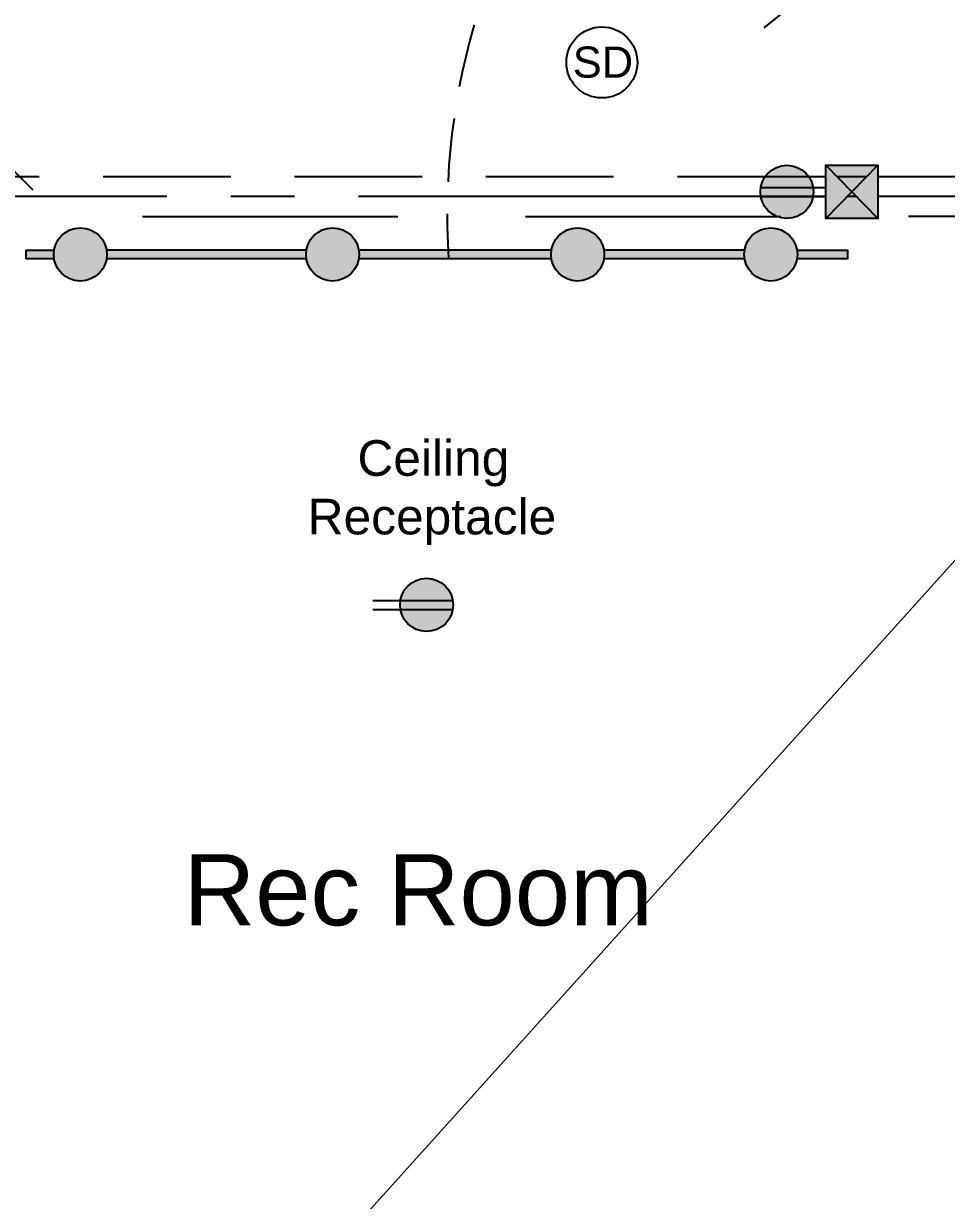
# Model space of a CAD drawing. Header units: millimetres. Extents: x -6528 to 8477, y -4350 to 6937.
# Drawn here: x -3576 to -941, y 27 to 3385 of the extents above; entities that cross this region are included whole.
import ezdxf

# ---------------------------------------------------------------- set-up
doc = ezdxf.new("R2010")
doc.units = ezdxf.units.MM
doc.styles.add('PDF Arial', font='arial.ttf')

msp = doc.modelspace()

# ---------------------------------------------------------------- linework, layer by layer
at = {"color": 7, "lineweight": 25}
for points in [[(-1184.5, 3596.4), (-1462.6, 3372.9)], [(-2289.9, 3381.4), (-2303.3, 3334), (-2323.9, 3246.5), (-2332.4, 3204)], [(-2347, 3114.1), (-2353.1, 3070.4), (-2361.6, 2981.7), (-2364, 2933.1)], [(-3626.2, 2986.6), (-3549.6, 2910)], [(-1137.1, 2980.5), (-1137.1, 2828.6), (-1285.3, 2828.6), (-1285.3, 2980.5), (-1137.1, 2980.5), (-1285.3, 2828.6)], [(-1285.3, 2980.5), (-1137.1, 2828.6)], [(-3895.8, 2948.9), (-3531.4, 2948.9)], [(-3349.2, 2948.9), (-2984.8, 2948.9)], [(-2802.5, 2948.9), (-2438.1, 2948.9)], [(-2255.9, 2948.9), (-1891.5, 2948.9)], [(-1709.2, 2948.9), (-1285.3, 2948.9)], [(-1253.7, 2948.9), (-1168.7, 2948.9)], [(-1137.1, 2948.9), (-733.8, 2948.9)], [(-32.8, 2720.5), (-32.8, 2834.7), (552.7, 2834.7), (552.7, 2948.9), (-147, 2948.9), (-147, 2834.7), (-1049.6, 2834.7)], [(-3167, 2891.8), (-4502, 2891.8)], [(-2802.5, 2891.8), (-2984.8, 2891.8)], [(-1471.1, 2891.8), (-1285.3, 2891.8), (-2620.3, 2891.8)], [(-1471.1, 2917.3), (-1285.3, 2917.3)], [(-1197.8, 2891.8), (-1224.5, 2891.8)], [(-147, 2891.8), (-1137.1, 2891.8)], [(-3236.2, 2834.7), (-2507.3, 2834.7)], [(-2366.4, 2842), (-2366.4, 2803.1), (-2362.8, 2713.2)], [(-2142.9, 2834.7), (-1414, 2834.7)], [(-3488.9, 2713.2), (-3569.1, 2713.2), (-3569.1, 2738.7), (-3488.9, 2738.7)], [(-2767.3, 2738.7), (-3339.5, 2738.7)], [(-2067.6, 2738.7), (-2617.9, 2738.7)], [(-1516.1, 2738.7), (-1918.2, 2738.7)], [(-1366.7, 2738.7), (-1223.3, 2738.7), (-1223.3, 2713.2), (-1366.7, 2713.2)], [(-2767.3, 2713.2), (-3339.5, 2713.2)], [(-2067.6, 2713.2), (-2617.9, 2713.2)], [(-1517.3, 2713.2), (-1918.2, 2713.2)], [(-2349.4, 1737.8), (-2579, 1737.8)], [(-2349.4, 1712.3), (-2579, 1712.3)]]:
    msp.add_lwpolyline(points, dxfattribs=at)
at = {"color": 102, "lineweight": 0, "true_color": 0x12c44a}
msp.add_lwpolyline([(275.7, 3176.1), (276.9, 3176.1), (275.7, 3176.1), (-3214.8, -696.3)], dxfattribs=at)
at = {"color": 7, "lineweight": 25}
for centre, radius in [((-1924.9, 3273.9), 101.4), ((-1396.4, 2904.6), 75.9), ((-3414.2, 2726), 75.9), ((-2693.8, 2726), 75.9), ((-1994.1, 2726), 75.9), ((-1442.6, 2726), 75.9), ((-2425.4, 1726.2), 75.9)]:
    msp.add_circle(centre, radius, dxfattribs=at)
at = {"color": 102, "true_color": 0x12c44a, "transparency": 33554559}
for points in [[(-1446.8, 2961.1), (-1452.9, 2956.2), (-1452.9, 2956.2)], [(-1446.8, 2961.1), (-1339.9, 2956.2), (-1452.9, 2956.2)], [(-1452.9, 2956.2), (-1452.9, 2955), (-1452.9, 2955)], [(-1339.9, 2956.2), (-1452.9, 2956.2), (-1339.9, 2955)], [(-1452.9, 2956.2), (-1339.9, 2955), (-1452.9, 2955)], [(-1443.2, 2964.7), (-1446.8, 2961.1), (-1446.8, 2961.1)], [(-1442, 2964.7), (-1346, 2961.1), (-1446.8, 2961.1)], [(-1346, 2961.1), (-1446.8, 2961.1), (-1339.9, 2956.2)], [(-1442, 2964.7), (-1443.2, 2964.7), (-1443.2, 2964.7)], [(-1435.9, 2969.6), (-1442, 2964.7), (-1442, 2964.7)], [(-1435.9, 2969.6), (-1350.9, 2964.7), (-1442, 2964.7)], [(-1442, 2964.7), (-1350.9, 2964.7), (-1350.9, 2964.7)], [(-1350.9, 2964.7), (-1350.9, 2964.7), (-1442, 2964.7)], [(-1350.9, 2964.7), (-1442, 2964.7), (-1346, 2961.1)], [(-1431.1, 2972), (-1435.9, 2969.6), (-1435.9, 2969.6)], [(-1431.1, 2972), (-1357, 2969.6), (-1435.9, 2969.6)], [(-1357, 2969.6), (-1435.9, 2969.6), (-1350.9, 2964.7)], [(-1429.8, 2972), (-1431.1, 2972), (-1431.1, 2972)], [(-1429.8, 2972), (-1361.8, 2972), (-1431.1, 2972)], [(-1361.8, 2972), (-1431.1, 2972), (-1357, 2969.6)], [(-1422.5, 2975.6), (-1429.8, 2972), (-1429.8, 2972)], [(-1422.5, 2975.6), (-1363, 2972), (-1429.8, 2972)], [(-1363, 2972), (-1429.8, 2972), (-1361.8, 2972)], [(-1417.7, 2976.8), (-1422.5, 2975.6), (-1422.5, 2975.6)], [(-1417.7, 2976.8), (-1370.3, 2975.6), (-1422.5, 2975.6)], [(-1370.3, 2975.6), (-1422.5, 2975.6), (-1363, 2972)], [(-1406.8, 2979.3), (-1417.7, 2978.1), (-1417.7, 2978.1)], [(-1417.7, 2978.1), (-1417.7, 2976.8), (-1417.7, 2976.8)], [(-1416.5, 2978.1), (-1375.2, 2976.8), (-1417.7, 2976.8)], [(-1417.7, 2976.8), (-1375.2, 2976.8), (-1375.2, 2976.8)], [(-1375.2, 2976.8), (-1375.2, 2976.8), (-1417.7, 2976.8)], [(-1375.2, 2976.8), (-1417.7, 2976.8), (-1370.3, 2975.6)], [(-1406.8, 2979.3), (-1376.4, 2978.1), (-1416.5, 2978.1)], [(-1376.4, 2978.1), (-1416.5, 2978.1), (-1375.2, 2976.8)], [(-1403.1, 2980.5), (-1406.8, 2979.3), (-1406.8, 2979.3)], [(-1403.1, 2980.5), (-1386.1, 2979.3), (-1406.8, 2979.3)], [(-1386.1, 2979.3), (-1406.8, 2979.3), (-1376.4, 2978.1)], [(-1389.7, 2980.5), (-1403.1, 2980.5), (-1386.1, 2979.3)], [(-1389.7, 2980.5), (-1386.1, 2979.3), (-1386.1, 2979.3)], [(-1386.1, 2979.3), (-1375.2, 2978.1), (-1375.2, 2978.1)], [(-1375.2, 2978.1), (-1375.2, 2976.8), (-1375.2, 2976.8)], [(-1375.2, 2976.8), (-1370.3, 2975.6), (-1370.3, 2975.6)], [(-1370.3, 2975.6), (-1363, 2972), (-1363, 2972)], [(-1363, 2972), (-1361.8, 2972), (-1361.8, 2972)], [(-1361.8, 2972), (-1357, 2969.6), (-1357, 2969.6)], [(-1357, 2969.6), (-1350.9, 2964.7), (-1350.9, 2964.7)], [(-1350.9, 2964.7), (-1349.7, 2964.7), (-1349.7, 2964.7)], [(-1349.7, 2964.7), (-1346, 2961.1), (-1346, 2961.1)], [(-1346, 2961.1), (-1339.9, 2956.2), (-1339.9, 2956.2)], [(-1339.9, 2956.2), (-1339.9, 2955), (-1339.9, 2955)], [(-1468.7, 2924.6), (-1471.1, 2918.5), (-1471.1, 2918.5)], [(-1468.7, 2924.6), (-1321.7, 2918.5), (-1471.1, 2918.5)], [(-1467.5, 2930.7), (-1468.7, 2924.6), (-1468.7, 2924.6)], [(-1467.5, 2930.7), (-1324.2, 2924.6), (-1468.7, 2924.6)], [(-1324.2, 2924.6), (-1468.7, 2924.6), (-1321.7, 2918.5)], [(-1463.9, 2938), (-1467.5, 2931.9), (-1467.5, 2931.9)], [(-1463.9, 2938), (-1325.4, 2931.9), (-1467.5, 2931.9)], [(-1467.5, 2931.9), (-1467.5, 2930.7), (-1467.5, 2930.7)], [(-1325.4, 2931.9), (-1467.5, 2931.9), (-1325.4, 2930.7)], [(-1467.5, 2931.9), (-1325.4, 2930.7), (-1467.5, 2930.7)], [(-1325.4, 2930.7), (-1467.5, 2930.7), (-1324.2, 2924.6)], [(-1461.4, 2944), (-1329, 2938), (-1463.9, 2938)], [(-1461.4, 2942.8), (-1463.9, 2938), (-1463.9, 2938)], [(-1329, 2938), (-1463.9, 2938), (-1325.4, 2931.9)], [(-1456.6, 2950.1), (-1461.4, 2944), (-1461.4, 2944)], [(-1461.4, 2944), (-1461.4, 2942.8), (-1461.4, 2942.8)], [(-1460.2, 2944), (-1331.4, 2944), (-1461.4, 2944)], [(-1331.4, 2944), (-1461.4, 2944), (-1329, 2938)], [(-1456.6, 2950.1), (-1332.7, 2944), (-1460.2, 2944)], [(-1332.7, 2944), (-1460.2, 2944), (-1331.4, 2944)], [(-1452.9, 2955), (-1456.6, 2950.1), (-1456.6, 2950.1)], [(-1452.9, 2955), (-1336.3, 2950.1), (-1456.6, 2950.1)], [(-1336.3, 2950.1), (-1456.6, 2950.1), (-1332.7, 2944)], [(-1339.9, 2955), (-1452.9, 2955), (-1336.3, 2950.1)], [(-1339.9, 2955), (-1336.3, 2950.1), (-1336.3, 2950.1)], [(-1336.3, 2950.1), (-1331.4, 2944), (-1331.4, 2944)], [(-1331.4, 2944), (-1331.4, 2942.8), (-1331.4, 2942.8)], [(-1331.4, 2942.8), (-1329, 2938), (-1329, 2938)], [(-1329, 2938), (-1325.4, 2931.9), (-1325.4, 2931.9)], [(-1325.4, 2931.9), (-1325.4, 2930.7), (-1325.4, 2930.7)], [(-1325.4, 2930.7), (-1324.2, 2924.6), (-1324.2, 2924.6)], [(-1324.2, 2924.6), (-1321.7, 2918.5), (-1321.7, 2918.5)], [(-1471.1, 2917.3), (-1320.5, 2904), (-1472.4, 2904)], [(-1471.1, 2917.3), (-1472.4, 2904), (-1472.4, 2904)], [(-1320.5, 2904), (-1472.4, 2904), (-1321.7, 2891.8)], [(-1472.4, 2904), (-1321.7, 2891.8), (-1471.1, 2891.8)], [(-1472.4, 2904), (-1471.1, 2891.8), (-1471.1, 2891.8)], [(-1471.1, 2918.5), (-1471.1, 2917.3), (-1471.1, 2917.3)], [(-1321.7, 2918.5), (-1471.1, 2918.5), (-1321.7, 2917.3)], [(-1471.1, 2918.5), (-1321.7, 2917.3), (-1471.1, 2917.3)], [(-1321.7, 2917.3), (-1471.1, 2917.3), (-1320.5, 2904)], [(-1471.1, 2917.3), (-1321.7, 2917.3), (-1321.7, 2917.3)], [(-1321.7, 2917.3), (-1321.7, 2917.3), (-1471.1, 2917.3)], [(-1321.7, 2891.8), (-1471.1, 2891.8), (-1321.7, 2890.6)], [(-1471.1, 2891.8), (-1321.7, 2890.6), (-1471.1, 2890.6)], [(-1321.7, 2890.6), (-1471.1, 2890.6), (-1325.4, 2877.2)], [(-1471.1, 2890.6), (-1325.4, 2877.2), (-1467.5, 2877.2)], [(-1321.7, 2918.5), (-1321.7, 2917.3), (-1321.7, 2917.3)], [(-1321.7, 2917.3), (-1320.5, 2904), (-1320.5, 2904)], [(-1320.5, 2904), (-1321.7, 2891.8), (-1321.7, 2891.8)], [(-1325.4, 2877.2), (-1467.5, 2877.2), (-1331.4, 2865.1)], [(-1467.5, 2877.2), (-1331.4, 2865.1), (-1461.4, 2865.1)], [(-1331.4, 2865.1), (-1461.4, 2865.1), (-1339.9, 2852.9)], [(-1461.4, 2865.1), (-1339.9, 2852.9), (-1452.9, 2852.9)], [(-1339.9, 2852.9), (-1452.9, 2852.9), (-1350.9, 2844.4)], [(-1452.9, 2852.9), (-1350.9, 2844.4), (-1442, 2844.4)], [(-1350.9, 2844.4), (-1442, 2844.4), (-1363, 2837.1)], [(-1442, 2844.4), (-1363, 2837.1), (-1429.8, 2837.1)], [(-1363, 2837.1), (-1429.8, 2837.1), (-1375.2, 2831.1)], [(-1429.8, 2837.1), (-1375.2, 2831.1), (-1417.7, 2831.1)], [(-1375.2, 2831.1), (-1417.7, 2831.1), (-1389.7, 2828.6)], [(-1417.7, 2831.1), (-1389.7, 2828.6), (-1403.1, 2828.6)]]:
    msp.add_solid(points, dxfattribs=at)
at = {"color": 252, "true_color": 0x959595, "transparency": 33554559}
for points in [[(-1285.3, 2980.5), (-1211.2, 2905.2), (-1285.3, 2905.2)], [(-1137.1, 2980.5), (-1137.1, 2905.2), (-1211.2, 2905.2)], [(-1211.2, 2905.2), (-1285.3, 2905.2), (-1279.2, 2834.7)], [(-1285.3, 2905.2), (-1279.2, 2834.7), (-1285.3, 2834.7)], [(-1137.1, 2905.2), (-1211.2, 2905.2), (-1137.1, 2834.7)], [(-1211.2, 2905.2), (-1137.1, 2834.7), (-1141.9, 2834.7)]]:
    msp.add_solid(points, dxfattribs=at)
at = {"color": 252, "true_color": 0x929497, "transparency": 33554559}
for points in [[(-1285.3, 2980.5), (-1285.3, 2905.2), (-1285.3, 2905.2)], [(-1285.3, 2980.5), (-1137.1, 2980.5), (-1211.2, 2905.2)], [(-1285.3, 2905.2), (-1285.3, 2828.6), (-1285.3, 2828.6)], [(-1211.2, 2905.2), (-1137.1, 2828.6), (-1285.3, 2828.6)]]:
    msp.add_solid(points, dxfattribs=at)
at = {"color": 2, "transparency": 33554559}
for points in [[(-3447.6, 2793.4), (-3368.6, 2786.1), (-3459.7, 2786.1)], [(-3435.4, 2798.3), (-3380.8, 2793.4), (-3447.6, 2793.4)], [(-3380.8, 2793.4), (-3447.6, 2793.4), (-3368.6, 2786.1)], [(-3420.9, 2800.7), (-3392.9, 2798.3), (-3435.4, 2798.3)], [(-3392.9, 2798.3), (-3435.4, 2798.3), (-3380.8, 2793.4)], [(-3407.5, 2800.7), (-3420.9, 2800.7), (-3392.9, 2798.3)], [(-2726, 2793.4), (-2647, 2786.1), (-2738.2, 2786.1)], [(-2713.9, 2798.3), (-2659.2, 2793.4), (-2726, 2793.4)], [(-2659.2, 2793.4), (-2726, 2793.4), (-2647, 2786.1)], [(-2699.3, 2800.7), (-2671.3, 2798.3), (-2713.9, 2798.3)], [(-2671.3, 2798.3), (-2713.9, 2798.3), (-2659.2, 2793.4)], [(-2685.9, 2800.7), (-2699.3, 2800.7), (-2671.3, 2798.3)], [(-2026.3, 2793.4), (-1947.3, 2786.1), (-2038.4, 2786.1)], [(-2014.1, 2798.3), (-1959.5, 2793.4), (-2026.3, 2793.4)], [(-1959.5, 2793.4), (-2026.3, 2793.4), (-1947.3, 2786.1)], [(-1999.6, 2800.7), (-1972.8, 2798.3), (-2014.1, 2798.3)], [(-1972.8, 2798.3), (-2014.1, 2798.3), (-1959.5, 2793.4)], [(-1986.2, 2800.7), (-1999.6, 2800.7), (-1972.8, 2798.3)], [(-1476, 2793.4), (-1395.8, 2786.1), (-1488.1, 2786.1)], [(-1462.6, 2798.3), (-1408, 2793.4), (-1476, 2793.4)], [(-1408, 2793.4), (-1476, 2793.4), (-1395.8, 2786.1)], [(-1449.3, 2800.7), (-1421.3, 2798.3), (-1462.6, 2798.3)], [(-1421.3, 2798.3), (-1462.6, 2798.3), (-1408, 2793.4)], [(-1434.7, 2800.7), (-1449.3, 2800.7), (-1421.3, 2798.3)], [(-3479.2, 2765.5), (-3343.1, 2753.3), (-3485.2, 2753.3)], [(-3470.7, 2776.4), (-3349.2, 2765.5), (-3479.2, 2765.5)], [(-3349.2, 2765.5), (-3479.2, 2765.5), (-3343.1, 2753.3)], [(-3459.7, 2786.1), (-3357.7, 2776.4), (-3470.7, 2776.4)], [(-3357.7, 2776.4), (-3470.7, 2776.4), (-3349.2, 2765.5)], [(-3368.6, 2786.1), (-3459.7, 2786.1), (-3357.7, 2776.4)], [(-2757.6, 2765.5), (-2621.5, 2753.3), (-2763.7, 2753.3)], [(-2749.1, 2776.4), (-2627.6, 2765.5), (-2757.6, 2765.5)], [(-2627.6, 2765.5), (-2757.6, 2765.5), (-2621.5, 2753.3)], [(-2738.2, 2786.1), (-2636.1, 2776.4), (-2749.1, 2776.4)], [(-2636.1, 2776.4), (-2749.1, 2776.4), (-2627.6, 2765.5)], [(-2647, 2786.1), (-2738.2, 2786.1), (-2636.1, 2776.4)], [(-2057.9, 2765.5), (-1921.8, 2753.3), (-2064, 2753.3)], [(-2049.4, 2776.4), (-1929.1, 2765.5), (-2057.9, 2765.5)], [(-1929.1, 2765.5), (-2057.9, 2765.5), (-1921.8, 2753.3)], [(-2038.4, 2786.1), (-1936.4, 2776.4), (-2049.4, 2776.4)], [(-1936.4, 2776.4), (-2049.4, 2776.4), (-1929.1, 2765.5)], [(-1947.3, 2786.1), (-2038.4, 2786.1), (-1936.4, 2776.4)], [(-1506.4, 2765.5), (-1371.5, 2753.3), (-1512.4, 2753.3)], [(-1497.9, 2776.4), (-1377.6, 2765.5), (-1506.4, 2765.5)], [(-1377.6, 2765.5), (-1506.4, 2765.5), (-1371.5, 2753.3)], [(-1488.1, 2786.1), (-1386.1, 2776.4), (-1497.9, 2776.4)], [(-1386.1, 2776.4), (-1497.9, 2776.4), (-1377.6, 2765.5)], [(-1395.8, 2786.1), (-1488.1, 2786.1), (-1386.1, 2776.4)], [(-3488.9, 2738.7), (-3569.1, 2738.7), (-3490.1, 2725.4)], [(-3569.1, 2738.7), (-3490.1, 2725.4), (-3569.1, 2725.4)], [(-3490.1, 2725.4), (-3569.1, 2725.4), (-3488.9, 2713.2)], [(-3569.1, 2725.4), (-3488.9, 2713.2), (-3569.1, 2713.2)], [(-3488.9, 2738.7), (-3338.3, 2725.4), (-3490.1, 2725.4)], [(-3338.3, 2725.4), (-3490.1, 2725.4), (-3339.5, 2713.2)], [(-3490.1, 2725.4), (-3339.5, 2713.2), (-3488.9, 2713.2)], [(-3485.2, 2753.3), (-3339.5, 2740), (-3488.9, 2740)], [(-3339.5, 2740), (-3488.9, 2740), (-3339.5, 2738.7)], [(-3488.9, 2740), (-3339.5, 2738.7), (-3488.9, 2738.7)], [(-3339.5, 2738.7), (-3488.9, 2738.7), (-3338.3, 2725.4)], [(-3343.1, 2753.3), (-3485.2, 2753.3), (-3339.5, 2740)], [(-2767.3, 2738.7), (-3339.5, 2738.7), (-2768.5, 2725.4)], [(-3339.5, 2738.7), (-2768.5, 2725.4), (-3338.3, 2725.4)], [(-3338.3, 2725.4), (-2767.3, 2713.2), (-3339.5, 2713.2)], [(-2768.5, 2725.4), (-3338.3, 2725.4), (-2767.3, 2713.2)], [(-2767.3, 2740), (-2616.7, 2725.4), (-2768.5, 2725.4)], [(-2616.7, 2725.4), (-2768.5, 2725.4), (-2617.9, 2713.2)], [(-2768.5, 2725.4), (-2617.9, 2713.2), (-2767.3, 2713.2)], [(-2763.7, 2753.3), (-2617.9, 2740), (-2767.3, 2740)], [(-2617.9, 2740), (-2767.3, 2740), (-2616.7, 2725.4)], [(-2621.5, 2753.3), (-2763.7, 2753.3), (-2617.9, 2740)], [(-2067.6, 2738.7), (-2617.9, 2738.7), (-2068.8, 2725.4)], [(-2617.9, 2738.7), (-2068.8, 2725.4), (-2616.7, 2725.4)], [(-2616.7, 2725.4), (-2067.6, 2713.2), (-2617.9, 2713.2)], [(-2068.8, 2725.4), (-2616.7, 2725.4), (-2067.6, 2713.2)], [(-2067.6, 2740), (-1917, 2725.4), (-2068.8, 2725.4)], [(-1917, 2725.4), (-2068.8, 2725.4), (-1918.2, 2713.2)], [(-2068.8, 2725.4), (-1918.2, 2713.2), (-2067.6, 2713.2)], [(-2064, 2753.3), (-1918.2, 2740), (-2067.6, 2740)], [(-1918.2, 2740), (-2067.6, 2740), (-1917, 2725.4)], [(-1921.8, 2753.3), (-2064, 2753.3), (-1918.2, 2740)], [(-1516.1, 2738.7), (-1918.2, 2738.7), (-1517.3, 2725.4)], [(-1918.2, 2738.7), (-1517.3, 2725.4), (-1917, 2725.4)], [(-1917, 2725.4), (-1517.3, 2713.2), (-1918.2, 2713.2)], [(-1517.3, 2725.4), (-1917, 2725.4), (-1517.3, 2713.2)], [(-1516.1, 2740), (-1365.5, 2725.4), (-1517.3, 2725.4)], [(-1365.5, 2725.4), (-1517.3, 2725.4), (-1367.9, 2712)], [(-1517.3, 2725.4), (-1367.9, 2712), (-1516.1, 2712)], [(-1512.4, 2753.3), (-1367.9, 2740), (-1516.1, 2740)], [(-1367.9, 2740), (-1516.1, 2740), (-1365.5, 2725.4)], [(-1371.5, 2753.3), (-1512.4, 2753.3), (-1367.9, 2740)], [(-1223.3, 2738.7), (-1366.7, 2738.7), (-1223.3, 2725.4)], [(-1366.7, 2738.7), (-1223.3, 2725.4), (-1365.5, 2725.4)], [(-1365.5, 2725.4), (-1223.3, 2713.2), (-1366.7, 2713.2)], [(-1223.3, 2725.4), (-1365.5, 2725.4), (-1223.3, 2713.2)], [(-3339.5, 2713.2), (-3488.9, 2713.2), (-3339.5, 2712)], [(-3488.9, 2713.2), (-3339.5, 2712), (-3488.9, 2712)], [(-3339.5, 2712), (-3488.9, 2712), (-3343.1, 2699.9)], [(-3488.9, 2712), (-3343.1, 2699.9), (-3485.2, 2699.9)], [(-3343.1, 2699.9), (-3485.2, 2699.9), (-3343.1, 2697.4)], [(-3485.2, 2699.9), (-3343.1, 2697.4), (-3484, 2697.4)], [(-3343.1, 2697.4), (-3484, 2697.4), (-3349.2, 2686.5)], [(-3484, 2697.4), (-3349.2, 2686.5), (-3479.2, 2686.5)], [(-2617.9, 2713.2), (-2767.3, 2713.2), (-2617.9, 2712)], [(-2767.3, 2713.2), (-2617.9, 2712), (-2767.3, 2712)], [(-2617.9, 2712), (-2767.3, 2712), (-2621.5, 2699.9)], [(-2767.3, 2712), (-2621.5, 2699.9), (-2763.7, 2699.9)], [(-2621.5, 2699.9), (-2763.7, 2699.9), (-2621.5, 2697.4)], [(-2763.7, 2699.9), (-2621.5, 2697.4), (-2763.7, 2697.4)], [(-2621.5, 2697.4), (-2763.7, 2697.4), (-2627.6, 2686.5)], [(-2763.7, 2697.4), (-2627.6, 2686.5), (-2757.6, 2686.5)], [(-1918.2, 2713.2), (-2067.6, 2713.2), (-1918.2, 2712)], [(-2067.6, 2713.2), (-1918.2, 2712), (-2067.6, 2712)], [(-1918.2, 2712), (-2067.6, 2712), (-1921.8, 2699.9)], [(-2067.6, 2712), (-1921.8, 2699.9), (-2064, 2699.9)], [(-1921.8, 2699.9), (-2064, 2699.9), (-1921.8, 2697.4)], [(-2064, 2699.9), (-1921.8, 2697.4), (-2064, 2697.4)], [(-1921.8, 2697.4), (-2064, 2697.4), (-1927.9, 2686.5)], [(-2064, 2697.4), (-1927.9, 2686.5), (-2057.9, 2686.5)], [(-1367.9, 2712), (-1516.1, 2712), (-1371.5, 2698.7)], [(-1516.1, 2712), (-1371.5, 2698.7), (-1512.4, 2698.7)], [(-1371.5, 2698.7), (-1512.4, 2698.7), (-1377.6, 2685.3)], [(-1512.4, 2698.7), (-1377.6, 2685.3), (-1506.4, 2685.3)], [(-3349.2, 2686.5), (-3479.2, 2686.5), (-3350.4, 2685.3)], [(-3479.2, 2686.5), (-3350.4, 2685.3), (-3478, 2685.3)], [(-3350.4, 2685.3), (-3478, 2685.3), (-3357.7, 2675.6)], [(-3478, 2685.3), (-3357.7, 2675.6), (-3470.7, 2675.6)], [(-3357.7, 2675.6), (-3470.7, 2675.6), (-3358.9, 2674.4)], [(-3470.7, 2675.6), (-3358.9, 2674.4), (-3469.5, 2674.4)], [(-3358.9, 2674.4), (-3469.5, 2674.4), (-3367.4, 2665.9)], [(-3469.5, 2674.4), (-3367.4, 2665.9), (-3461, 2665.9)], [(-3367.4, 2665.9), (-3461, 2665.9), (-3368.6, 2664.6)], [(-3461, 2665.9), (-3368.6, 2664.6), (-3459.7, 2664.6)], [(-3368.6, 2664.6), (-3459.7, 2664.6), (-3379.6, 2658.6)], [(-3459.7, 2664.6), (-3379.6, 2658.6), (-3448.8, 2658.6)], [(-3379.6, 2658.6), (-3448.8, 2658.6), (-3380.8, 2657.4)], [(-3448.8, 2658.6), (-3380.8, 2657.4), (-3446.4, 2657.4)], [(-3380.8, 2657.4), (-3446.4, 2657.4), (-3392.9, 2652.5)], [(-3446.4, 2657.4), (-3392.9, 2652.5), (-3435.4, 2652.5)], [(-2627.6, 2686.5), (-2757.6, 2686.5), (-2628.8, 2685.3)], [(-2757.6, 2686.5), (-2628.8, 2685.3), (-2756.4, 2685.3)], [(-2628.8, 2685.3), (-2756.4, 2685.3), (-2636.1, 2675.6)], [(-2756.4, 2685.3), (-2636.1, 2675.6), (-2749.1, 2675.6)], [(-2636.1, 2675.6), (-2749.1, 2675.6), (-2637.3, 2674.4)], [(-2749.1, 2675.6), (-2637.3, 2674.4), (-2747.9, 2674.4)], [(-2637.3, 2674.4), (-2747.9, 2674.4), (-2645.8, 2665.9)], [(-2747.9, 2674.4), (-2645.8, 2665.9), (-2739.4, 2665.9)], [(-2645.8, 2665.9), (-2739.4, 2665.9), (-2647, 2664.6)], [(-2739.4, 2665.9), (-2647, 2664.6), (-2738.2, 2664.6)], [(-2647, 2664.6), (-2738.2, 2664.6), (-2658, 2658.6)], [(-2738.2, 2664.6), (-2658, 2658.6), (-2727.2, 2658.6)], [(-2658, 2658.6), (-2727.2, 2658.6), (-2659.2, 2657.4)], [(-2727.2, 2658.6), (-2659.2, 2657.4), (-2726, 2657.4)], [(-2659.2, 2657.4), (-2726, 2657.4), (-2671.3, 2652.5)], [(-2726, 2657.4), (-2671.3, 2652.5), (-2713.9, 2652.5)], [(-1927.9, 2686.5), (-2057.9, 2686.5), (-1929.1, 2685.3)], [(-2057.9, 2686.5), (-1929.1, 2685.3), (-2056.7, 2685.3)], [(-1929.1, 2685.3), (-2056.7, 2685.3), (-1936.4, 2675.6)], [(-2056.7, 2685.3), (-1936.4, 2675.6), (-2050.6, 2675.6)], [(-1936.4, 2675.6), (-2050.6, 2675.6), (-1937.6, 2674.4)], [(-2050.6, 2675.6), (-1937.6, 2674.4), (-2048.2, 2674.4)], [(-1937.6, 2674.4), (-2048.2, 2674.4), (-1946.1, 2665.9)], [(-2048.2, 2674.4), (-1946.1, 2665.9), (-2039.7, 2665.9)], [(-1946.1, 2665.9), (-2039.7, 2665.9), (-1947.3, 2664.6)], [(-2039.7, 2665.9), (-1947.3, 2664.6), (-2038.4, 2664.6)], [(-1947.3, 2664.6), (-2038.4, 2664.6), (-1958.3, 2658.6)], [(-2038.4, 2664.6), (-1958.3, 2658.6), (-2027.5, 2658.6)], [(-1958.3, 2658.6), (-2027.5, 2658.6), (-1959.5, 2657.4)], [(-2027.5, 2658.6), (-1959.5, 2657.4), (-2026.3, 2657.4)], [(-1959.5, 2657.4), (-2026.3, 2657.4), (-1971.6, 2652.5)], [(-2026.3, 2657.4), (-1971.6, 2652.5), (-2015.4, 2652.5)], [(-1377.6, 2685.3), (-1506.4, 2685.3), (-1386.1, 2674.4)], [(-1506.4, 2685.3), (-1386.1, 2674.4), (-1497.9, 2674.4)], [(-1386.1, 2674.4), (-1497.9, 2674.4), (-1395.8, 2664.6)], [(-1497.9, 2674.4), (-1395.8, 2664.6), (-1488.1, 2664.6)], [(-1395.8, 2664.6), (-1488.1, 2664.6), (-1408, 2657.4)], [(-1488.1, 2664.6), (-1408, 2657.4), (-1476, 2657.4)], [(-1408, 2657.4), (-1476, 2657.4), (-1421.3, 2652.5)], [(-1476, 2657.4), (-1421.3, 2652.5), (-1462.6, 2652.5)], [(-3392.9, 2652.5), (-3435.4, 2652.5), (-3394.1, 2652.5)], [(-3435.4, 2652.5), (-3394.1, 2652.5), (-3433, 2652.5)], [(-3394.1, 2652.5), (-3433, 2652.5), (-3407.5, 2650.1)], [(-3433, 2652.5), (-3407.5, 2650.1), (-3422.1, 2650.1)], [(-3422.1, 2650.1), (-3407.5, 2650.1), (-3413.6, 2650.1)], [(-3413.6, 2650.1), (-3407.5, 2650.1), (-3407.5, 2650.1)], [(-2671.3, 2652.5), (-2713.9, 2652.5), (-2672.6, 2652.5)], [(-2713.9, 2652.5), (-2672.6, 2652.5), (-2711.4, 2652.5)], [(-2672.6, 2652.5), (-2711.4, 2652.5), (-2685.9, 2650.1)], [(-2711.4, 2652.5), (-2685.9, 2650.1), (-2700.5, 2650.1)], [(-2700.5, 2650.1), (-2685.9, 2650.1), (-2685.9, 2650.1)], [(-2685.9, 2650.1), (-2685.9, 2650.1), (-2700.5, 2650.1)], [(-1971.6, 2652.5), (-2015.4, 2652.5), (-1972.8, 2652.5)], [(-2015.4, 2652.5), (-1972.8, 2652.5), (-2012.9, 2652.5)], [(-1972.8, 2652.5), (-2012.9, 2652.5), (-1986.2, 2650.1)], [(-2012.9, 2652.5), (-1986.2, 2650.1), (-2000.8, 2650.1)], [(-1987.4, 2650.1), (-1987.4, 2650.1), (-2000.8, 2650.1)], [(-1987.4, 2650.1), (-2000.8, 2650.1), (-1986.2, 2650.1)], [(-1421.3, 2652.5), (-1462.6, 2652.5), (-1434.7, 2650.1)], [(-1462.6, 2652.5), (-1434.7, 2650.1), (-1449.3, 2650.1)]]:
    msp.add_solid(points, dxfattribs=at)
at = {"color": 5, "transparency": 33554559}
for points in [[(-2474.6, 1781.5), (-2480.6, 1776.6), (-2480.6, 1776.6)], [(-2474.6, 1781.5), (-2368.9, 1776.6), (-2480.6, 1776.6)], [(-2470.9, 1785.1), (-2474.6, 1781.5), (-2474.6, 1781.5)], [(-2470.9, 1785.1), (-2373.7, 1781.5), (-2474.6, 1781.5)], [(-2373.7, 1781.5), (-2474.6, 1781.5), (-2368.9, 1776.6)], [(-2469.7, 1785.1), (-2470.9, 1785.1), (-2470.9, 1785.1)], [(-2469.7, 1785.1), (-2378.6, 1785.1), (-2470.9, 1785.1)], [(-2378.6, 1785.1), (-2470.9, 1785.1), (-2373.7, 1781.5)], [(-2463.6, 1790), (-2469.7, 1785.1), (-2469.7, 1785.1)], [(-2463.6, 1790), (-2378.6, 1785.1), (-2469.7, 1785.1)], [(-2458.8, 1792.4), (-2463.6, 1790), (-2463.6, 1790)], [(-2458.8, 1792.4), (-2385.9, 1790), (-2463.6, 1790)], [(-2385.9, 1790), (-2463.6, 1790), (-2378.6, 1785.1)], [(-2450.3, 1796.1), (-2458.8, 1792.4), (-2458.8, 1792.4)], [(-2457.5, 1792.4), (-2390.7, 1792.4), (-2458.8, 1792.4)], [(-2458.8, 1792.4), (-2390.7, 1792.4), (-2390.7, 1792.4)], [(-2390.7, 1792.4), (-2390.7, 1792.4), (-2458.8, 1792.4)], [(-2390.7, 1792.4), (-2458.8, 1792.4), (-2385.9, 1790)], [(-2450.3, 1796.1), (-2390.7, 1792.4), (-2457.5, 1792.4)], [(-2445.4, 1798.5), (-2450.3, 1796.1), (-2450.3, 1796.1)], [(-2445.4, 1798.5), (-2398, 1796.1), (-2450.3, 1796.1)], [(-2398, 1796.1), (-2450.3, 1796.1), (-2390.7, 1792.4)], [(-2434.5, 1799.7), (-2445.4, 1798.5), (-2445.4, 1798.5)], [(-2434.5, 1799.7), (-2402.9, 1798.5), (-2445.4, 1798.5)], [(-2445.4, 1798.5), (-2402.9, 1798.5), (-2402.9, 1798.5)], [(-2402.9, 1798.5), (-2402.9, 1798.5), (-2445.4, 1798.5)], [(-2402.9, 1798.5), (-2445.4, 1798.5), (-2398, 1796.1)], [(-2432, 1800.9), (-2430.8, 1800.9), (-2434.5, 1799.7)], [(-2430.8, 1800.9), (-2413.8, 1799.7), (-2434.5, 1799.7)], [(-2413.8, 1799.7), (-2434.5, 1799.7), (-2402.9, 1798.5)], [(-2417.5, 1800.9), (-2430.8, 1800.9), (-2413.8, 1799.7)], [(-2417.5, 1800.9), (-2413.8, 1799.7), (-2413.8, 1799.7)], [(-2413.8, 1799.7), (-2404.1, 1798.5), (-2404.1, 1798.5)], [(-2404.1, 1798.5), (-2402.9, 1798.5), (-2402.9, 1798.5)], [(-2402.9, 1798.5), (-2398, 1796.1), (-2398, 1796.1)], [(-2398, 1796.1), (-2390.7, 1792.4), (-2390.7, 1792.4)], [(-2390.7, 1792.4), (-2389.5, 1792.4), (-2389.5, 1792.4)], [(-2390.7, 1792.4), (-2389.5, 1792.4), (-2385.9, 1790)], [(-2385.9, 1790), (-2378.6, 1785.1), (-2378.6, 1785.1)], [(-2378.6, 1785.1), (-2373.7, 1781.5), (-2373.7, 1781.5)], [(-2373.7, 1781.5), (-2368.9, 1776.6), (-2368.9, 1776.6)], [(-2495.2, 1752.3), (-2351.9, 1745.1), (-2497.6, 1745.1)], [(-2495.2, 1751.1), (-2497.6, 1745.1), (-2497.6, 1745.1)], [(-2491.6, 1758.4), (-2495.2, 1752.3), (-2495.2, 1752.3)], [(-2491.6, 1758.4), (-2354.3, 1752.3), (-2495.2, 1752.3)], [(-2495.2, 1752.3), (-2495.2, 1751.1), (-2495.2, 1751.1)], [(-2353.1, 1752.3), (-2353.1, 1752.3), (-2495.2, 1752.3)], [(-2353.1, 1752.3), (-2495.2, 1752.3), (-2354.3, 1752.3)], [(-2353.1, 1752.3), (-2495.2, 1752.3), (-2351.9, 1745.1)], [(-2489.1, 1764.5), (-2491.6, 1758.4), (-2491.6, 1758.4)], [(-2489.1, 1764.5), (-2356.7, 1758.4), (-2491.6, 1758.4)], [(-2356.7, 1758.4), (-2491.6, 1758.4), (-2354.3, 1752.3)], [(-2484.3, 1770.6), (-2489.1, 1764.5), (-2489.1, 1764.5)], [(-2484.3, 1770.6), (-2360.4, 1764.5), (-2489.1, 1764.5)], [(-2360.4, 1764.5), (-2489.1, 1764.5), (-2359.1, 1764.5)], [(-2489.1, 1764.5), (-2359.1, 1764.5), (-2359.1, 1764.5)], [(-2489.1, 1764.5), (-2359.1, 1764.5), (-2359.1, 1764.5)], [(-2359.1, 1764.5), (-2359.1, 1764.5), (-2489.1, 1764.5)], [(-2359.1, 1764.5), (-2489.1, 1764.5), (-2356.7, 1758.4)], [(-2480.6, 1775.4), (-2484.3, 1770.6), (-2484.3, 1770.6)], [(-2480.6, 1775.4), (-2364, 1770.6), (-2484.3, 1770.6)], [(-2364, 1770.6), (-2484.3, 1770.6), (-2360.4, 1764.5)], [(-2480.6, 1776.6), (-2480.6, 1775.4), (-2480.6, 1775.4)], [(-2368.9, 1776.6), (-2480.6, 1776.6), (-2367.6, 1775.4)], [(-2480.6, 1776.6), (-2367.6, 1775.4), (-2480.6, 1775.4)], [(-2367.6, 1775.4), (-2480.6, 1775.4), (-2364, 1770.6)], [(-2368.9, 1776.6), (-2367.6, 1775.4), (-2367.6, 1775.4)], [(-2367.6, 1775.4), (-2364, 1770.6), (-2364, 1770.6)], [(-2364, 1770.6), (-2360.4, 1764.5), (-2360.4, 1764.5)], [(-2360.4, 1764.5), (-2359.1, 1764.5), (-2359.1, 1764.5)], [(-2359.1, 1764.5), (-2356.7, 1758.4), (-2356.7, 1758.4)], [(-2356.7, 1758.4), (-2353.1, 1752.3), (-2353.1, 1752.3)], [(-2353.1, 1752.3), (-2353.1, 1751.1), (-2353.1, 1751.1)], [(-2353.1, 1751.1), (-2351.9, 1745.1), (-2351.9, 1745.1)], [(-2498.8, 1737.8), (-2500.1, 1725.6), (-2500.1, 1725.6)], [(-2498.8, 1737.8), (-2348.2, 1725.6), (-2500.1, 1725.6)], [(-2500.1, 1725.6), (-2498.8, 1712.3), (-2498.8, 1712.3)], [(-2348.2, 1725.6), (-2500.1, 1725.6), (-2349.4, 1712.3)], [(-2500.1, 1725.6), (-2349.4, 1712.3), (-2498.8, 1712.3)], [(-2497.6, 1745.1), (-2498.8, 1739), (-2498.8, 1739)], [(-2497.6, 1745.1), (-2349.4, 1739), (-2498.8, 1739)], [(-2498.8, 1739), (-2498.8, 1737.8), (-2498.8, 1737.8)], [(-2349.4, 1739), (-2498.8, 1739), (-2349.4, 1737.8)], [(-2498.8, 1739), (-2349.4, 1737.8), (-2498.8, 1737.8)], [(-2498.8, 1737.8), (-2349.4, 1737.8), (-2349.4, 1737.8)], [(-2349.4, 1737.8), (-2349.4, 1737.8), (-2498.8, 1737.8)], [(-2349.4, 1737.8), (-2498.8, 1737.8), (-2348.2, 1725.6)], [(-2351.9, 1745.1), (-2497.6, 1745.1), (-2349.4, 1739)], [(-2351.9, 1745.1), (-2349.4, 1739), (-2349.4, 1739)], [(-2349.4, 1739), (-2349.4, 1737.8), (-2349.4, 1737.8)], [(-2349.4, 1737.8), (-2348.2, 1725.6), (-2348.2, 1725.6)], [(-2348.2, 1725.6), (-2349.4, 1712.3), (-2349.4, 1712.3)], [(-2349.4, 1712.3), (-2498.8, 1712.3), (-2349.4, 1711)], [(-2498.8, 1712.3), (-2349.4, 1711), (-2498.8, 1711)], [(-2349.4, 1711), (-2498.8, 1711), (-2353.1, 1697.7)], [(-2498.8, 1711), (-2353.1, 1697.7), (-2495.2, 1697.7)], [(-2353.1, 1697.7), (-2495.2, 1697.7), (-2360.4, 1685.5)], [(-2495.2, 1697.7), (-2360.4, 1685.5), (-2489.1, 1685.5)], [(-2360.4, 1685.5), (-2489.1, 1685.5), (-2368.9, 1674.6)], [(-2489.1, 1685.5), (-2368.9, 1674.6), (-2480.6, 1674.6)], [(-2368.9, 1674.6), (-2480.6, 1674.6), (-2378.6, 1664.9)], [(-2480.6, 1674.6), (-2378.6, 1664.9), (-2469.7, 1664.9)], [(-2378.6, 1664.9), (-2469.7, 1664.9), (-2390.7, 1657.6)], [(-2469.7, 1664.9), (-2390.7, 1657.6), (-2458.8, 1657.6)], [(-2390.7, 1657.6), (-2458.8, 1657.6), (-2404.1, 1652.7)], [(-2458.8, 1657.6), (-2404.1, 1652.7), (-2445.4, 1652.7)], [(-2404.1, 1652.7), (-2445.4, 1652.7), (-2417.5, 1649.1)], [(-2445.4, 1652.7), (-2417.5, 1649.1), (-2430.8, 1649.1)]]:
    msp.add_solid(points, dxfattribs=at)

# ---------------------------------------------------------------- texts
at = {"color": 7, "attachment_point": 7, "style": 'PDF Arial'}
for s, insert, char_height in [('SD', (-2008.1, 3229.2), 88.86), ('Ceiling', (-2622.8, 2063.8), 101.55), ('Receptacle', (-2764.9, 1896.7), 101.55), ('Rec Room', (-3119.6, 808.8), 203.11)]:
    msp.add_mtext(s, dxfattribs=dict(at, insert=insert, char_height=char_height))

doc.saveas('drawing.dxf')
